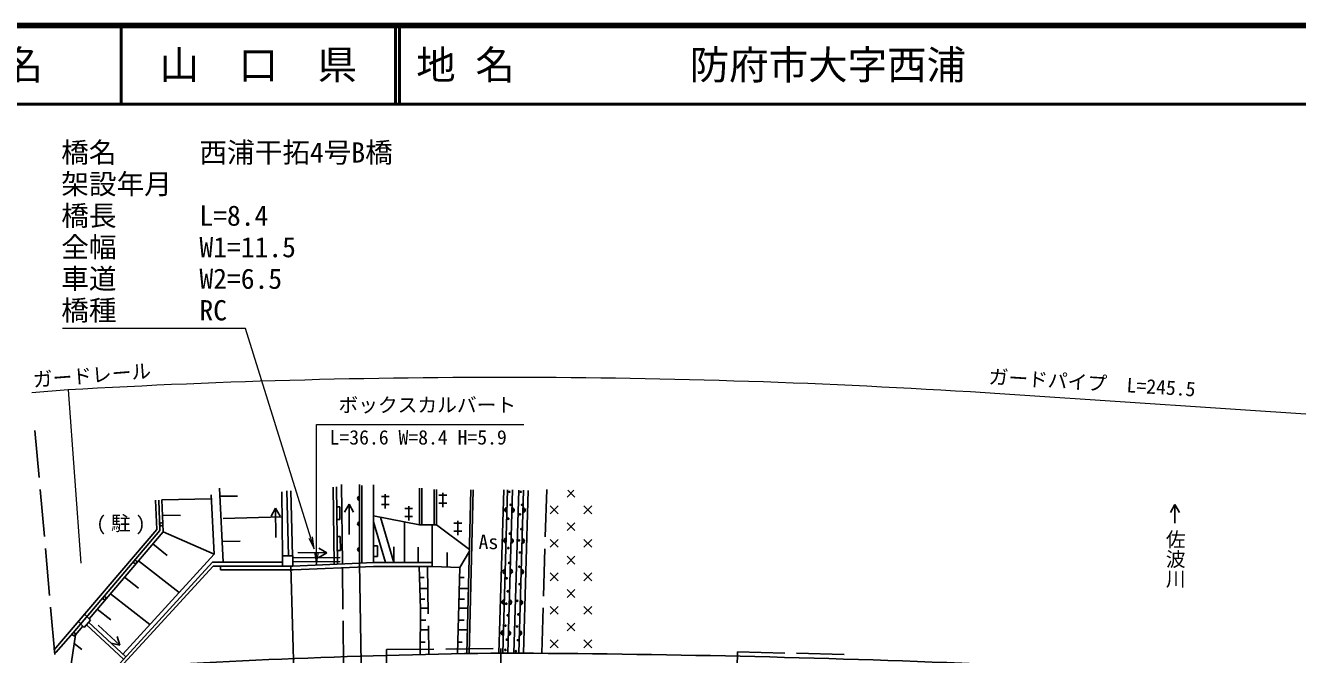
# Model space of a CAD drawing. Units: millimetres, scale not verified. Extents: x 40000 to 680000, y 20000 to 380000.
# Drawn here: x 320884 to 482013, y 300255 to 380000 of the extents above; entities that cross this region are included whole.
import ezdxf
from ezdxf.enums import TextEntityAlignment as Align

# ---------------------------------------------------------------- set-up
doc = ezdxf.new("R2010")
doc.units = ezdxf.units.MM
doc.header["$LTSCALE"] = 1000
doc.linetypes.add('DASHED', pattern=[7.5, 6, -1.5])
for name, color, linetype, lineweight in [('M-BGD', 7, 'Continuous', 25), ('M-BGD-EXST', 7, 'Continuous', 25), ('M-STR-HTXT', 7, 'Continuous', 13), ('M-STR-STR1', 1, 'Continuous', 25), ('M-TTL', 2, 'Continuous', 140), ('M-TTL-LINE', 7, 'Continuous', 50)]:
    doc.layers.add(name, color=color, linetype=linetype, lineweight=lineweight)
doc.layers.add('M-BMK-HTXT', color=7, linetype='Continuous')
doc.layers.add('M-TTL-TXT', color=7, linetype='Continuous')
doc.styles.add('@ＭＳ ゴシック', font='')
doc.styles.add('ＭＳ ゴシック', font='')
doc.styles.get('@ＭＳ ゴシック').set_extended_font_data('@MS Gothic')
doc.styles.get('ＭＳ ゴシック').set_extended_font_data('MS Gothic')

# ---------------------------------------------------------------- blocks, each defined once
blk = doc.blocks.new('open_arrow')
at = {"color": 0, "linetype": 'Continuous', "lineweight": -2}
blk.add_lwpolyline([(7.5, 1.25), (0, 0), (7.5, -1.25)], dxfattribs=at)

msp = doc.modelspace()

# ---------------------------------------------------------------- linework, layer by layer
at = {"layer": 'M-BGD', "linetype": 'DASHED'}
for p, q in [((322088, 328657), (325236, 293144)), ((386906, 321173), (386304, 300447)), ((354764, 312517), (361033, 312564)), ((354764, 312017), (361040, 312064)), ((361426, 276019), (361050, 311241)), ((371798, 311407), (371993, 300283)), ((366615, 300886), (381114, 301030)), ((366615, 300886), (366759, 286387)), ((381114, 301030), (381258, 286531)), ((411069, 300601), (410707, 286106)), ((411069, 300601), (425564, 300239))]:
    msp.add_line(p, q, dxfattribs=at)
at = {"layer": 'M-BGD'}
for p, q in [((345454, 321349), (345939, 311976)), ((353368, 320864), (353464, 312776)), ((354007, 321001), (354193, 312776)), ((354507, 321013), (354693, 312776)), ((359869, 321491), (360005, 311697)), ((360279, 321537), (360416, 311714)), ((360905, 321808), (361045, 311741)), ((363207, 321797), (363207, 311832)), ((363480, 321675), (363480, 311844)), ((364971, 321756), (364971, 311907)), ((370795, 316682), (370795, 321367)), ((371095, 316682), (371095, 321367)), ((372638, 316682), (372638, 321183)), ((372938, 316682), (372938, 321183)), ((373762, 318956), (373762, 320744)), ((377297, 321134), (376796, 300378)), ((377597, 321127), (377096, 300383)), ((381463, 321148), (380864, 300450)), ((381963, 321134), (381364, 300448)), ((382563, 321116), (381964, 300445)), ((383362, 321093), (382764, 300441)), ((383962, 321076), (383364, 300437)), ((384562, 321059), (383964, 300434)), ((390356, 321087), (389483, 320214)), ((389591, 321106), (390483, 320214)), ((337373, 319823), (337512, 316106)), ((338173, 319853), (344453, 320014)), ((338173, 319853), (338323, 315825)), ((344428, 320504), (344809, 313002)), ((347735, 320346), (345507, 320326)), ((365967, 320277), (366967, 320277)), ((365967, 319277), (366967, 319277)), ((366467, 318777), (366467, 320566)), ((369427, 317268), (369427, 319056)), ((373262, 320456), (374262, 320456)), ((373262, 319456), (374262, 319456)), ((388361, 319093), (387361, 318093)), ((387361, 319093), (388361, 318093)), ((392604, 319093), (391604, 318093)), ((391604, 319093), (392604, 318093)), ((338245, 317923), (340537, 317898)), ((345910, 317486), (353406, 317698)), ((360315, 318992), (360697, 318992)), ((360697, 318992), (360719, 317379)), ((364971, 317829), (370795, 316682)), ((367540, 311907), (365869, 317652)), ((368927, 318768), (369927, 318768)), ((368927, 317768), (369927, 317768)), ((337512, 316106), (324494, 300801)), ((338323, 315825), (328949, 304804)), ((338323, 315825), (344809, 313002)), ((360337, 317379), (360719, 317379)), ((366478, 311907), (364971, 317091)), ((368878, 317059), (368878, 311907)), ((370795, 316682), (372938, 316682)), ((372384, 316682), (372384, 311407)), ((372938, 316682), (377114, 313575)), ((375150, 316901), (376150, 316901)), ((375150, 315901), (376150, 315901)), ((375650, 315401), (375650, 317189)), ((390483, 316971), (389483, 315971)), ((389483, 316971), (390483, 315971)), ((337006, 314277), (338848, 312831)), ((348070, 314626), (345803, 314603)), ((360367, 315219), (360749, 315219)), ((360774, 313455), (360749, 315219)), ((388361, 314850), (387361, 313850)), ((387361, 314850), (388361, 313850)), ((392604, 314850), (391604, 313850)), ((391604, 314850), (392604, 313850)), ((333215, 300305), (344809, 313002)), ((354764, 312776), (354764, 311476)), ((360392, 313455), (360774, 313455)), ((364971, 314036), (365471, 314036)), ((364971, 312697), (365471, 312697)), ((365471, 314036), (365471, 312697)), ((367540, 313914), (367540, 311907)), ((370613, 313853), (370613, 311907)), ((374294, 313184), (374294, 311348)), ((375906, 311298), (377109, 313344)), ((390483, 312729), (389483, 311729)), ((389483, 312729), (390483, 311729)), ((332323, 298570), (344565, 311976)), ((332898, 298606), (344650, 311476)), ((335199, 312152), (340344, 308112)), ((353464, 311976), (344565, 311976)), ((354502, 311476), (344650, 311476)), ((345601, 311476), (345609, 310976)), ((354774, 310976), (364982, 311407)), ((363207, 311832), (364971, 311907)), ((364971, 311907), (372384, 311907)), ((364982, 311407), (372384, 311407)), ((370740, 311407), (370935, 306068)), ((372384, 311407), (375906, 311298)), ((375906, 311298), (375624, 300357)), ((333416, 310056), (335188, 308665)), ((354774, 310976), (345609, 310976)), ((370791, 310010), (371391, 310010)), ((375873, 310010), (376448, 310010)), ((388361, 310607), (387361, 309607)), ((387361, 310607), (388361, 309607)), ((392604, 310607), (391604, 309607)), ((391604, 310607), (392604, 309607)), ((331644, 307972), (336636, 304052)), ((370842, 308626), (371847, 308626)), ((375837, 308626), (376995, 308626)), ((390483, 308486), (389483, 307486)), ((389483, 308486), (390483, 307486)), ((370891, 307272), (371491, 307272)), ((375802, 307272), (376478, 307272)), ((388361, 306365), (387361, 305365)), ((387361, 306365), (388361, 305365)), ((392604, 306365), (391604, 305365)), ((391604, 306365), (392604, 305365)), ((328331, 303697), (329124, 304630)), ((328382, 305372), (329124, 304630)), ((329980, 306017), (331698, 304668)), ((370935, 306068), (370900, 300258)), ((370933, 306116), (371891, 306116)), ((370987, 304625), (371587, 304625)), ((375734, 304625), (376448, 304625)), ((375772, 306116), (376934, 306116)), ((328156, 303872), (327213, 302764)), ((327588, 304439), (328331, 303697)), ((328622, 304039), (333319, 299661)), ((328881, 304344), (333589, 299956)), ((371032, 303378), (371939, 303378)), ((375702, 303378), (376868, 303378)), ((390483, 304243), (389483, 303243)), ((389483, 304243), (390483, 303243)), ((327213, 302764), (326553, 298182)), ((327055, 301668), (328038, 300896)), ((370910, 301826), (371510, 301826)), ((375662, 301826), (376204, 301826)), ((388361, 302122), (387361, 301122)), ((387361, 302122), (388361, 301122)), ((392604, 302122), (391604, 301122)), ((391604, 302122), (392604, 301122)), ((324520, 300498), (324723, 300508))]:
    msp.add_line(p, q, dxfattribs=at)
for points in [[(337773, 319838), (337917, 315965), (326910, 303024), (324723, 300508)], [(353464, 311476), (353464, 312776), (354764, 312776)]]:
    msp.add_lwpolyline(points, dxfattribs=at)
for centre, radius in [((382199, 320884), 80), ((383625, 320884), 80), ((382349, 319233), 80), ((383775, 319233), 80), ((382049, 317469), 80), ((383512, 318032), 80), ((338088, 316755), 200), ((383700, 316155), 80), ((382236, 315592), 80), ((383400, 314729), 80), ((382049, 313753), 80), ((383512, 313190), 80), ((334790, 311980), 200), ((382161, 311876), 80), ((383437, 311388), 80), ((381824, 309925), 80), ((381974, 308273), 80), ((383475, 309174), 80), ((330903, 307410), 200), ((381786, 306697), 80), ((383175, 307072), 80), ((381974, 305233), 80), ((383325, 305346), 80), ((327015, 302840), 200), ((381673, 303919), 80), ((383137, 303807), 80), ((381861, 302155), 80), ((383250, 302080), 80), ((381673, 300842), 80), ((383025, 300692), 80)]:
    msp.add_circle(centre, radius, dxfattribs=at)
for centre, radius, start, end in [((363207, 320065), 250, 90, 270), ((363207, 320065), 125, 90, 270), ((381889, 318588), 300, 88.34098, 268.34098), ((381889, 318588), 150, 88.34098, 268.34098), ((382489, 318577), 300, 268.34098, 88.34098), ((382489, 318577), 150, 268.34098, 88.34098), ((383889, 318553), 300, 268.34098, 88.34098), ((383889, 318553), 150, 268.34098, 88.34098), ((363207, 316815), 250, 90, 270), ((363207, 316815), 125, 90, 270), ((381776, 314689), 300, 88.34098, 268.34098), ((381776, 314689), 150, 88.34098, 268.34098), ((382376, 314679), 300, 268.34098, 88.34098), ((382376, 314679), 150, 268.34098, 88.34098), ((383776, 314655), 300, 268.34098, 88.34098), ((383776, 314655), 150, 268.34098, 88.34098), ((363207, 313565), 250, 90, 270), ((363207, 313565), 125, 90, 270), ((381663, 310791), 300, 88.34098, 268.34098), ((382263, 310781), 300, 268.34098, 88.34098), ((383663, 310757), 300, 268.34098, 88.34098), ((381663, 310791), 150, 88.34098, 268.34098), ((382263, 310781), 150, 268.34098, 88.34098), ((383663, 310757), 150, 268.34098, 88.34098), ((381550, 306893), 300, 88.34098, 268.34098), ((381550, 306893), 150, 88.34098, 268.34098), ((382150, 306882), 300, 268.34098, 88.34098), ((382150, 306882), 150, 268.34098, 88.34098), ((383550, 306858), 300, 268.34098, 88.34098), ((383550, 306858), 150, 268.34098, 88.34098), ((381438, 302994), 300, 88.34098, 268.34098), ((381438, 302994), 150, 88.34098, 268.34098), ((382038, 302984), 300, 268.34098, 88.34098), ((382038, 302984), 150, 268.34098, 88.34098), ((383437, 302960), 300, 268.34098, 88.34098), ((383437, 302960), 150, 268.34098, 88.34098)]:
    msp.add_arc(centre, radius, start, end, dxfattribs=at)
at = {"layer": 'M-BGD-EXST'}
for p, q in [((361877, 319305), (361299, 318305)), ((361877, 315457), (361877, 319305)), ((361877, 319305), (362454, 318305)), ((466477, 319261), (465899, 318261)), ((466477, 316896), (466477, 319261)), ((466477, 319261), (467054, 318261)), ((352557, 318795), (351992, 317788)), ((352603, 315086), (352557, 318795)), ((352557, 318795), (353146, 317803)), ((355385, 313185), (359048, 313138)), ((359048, 313138), (358041, 312574)), ((359048, 313138), (358056, 313728)), ((330114, 303969), (332850, 301465)), ((332850, 301465), (331722, 301714)), ((332850, 301465), (332502, 302566))]:
    msp.add_line(p, q, dxfattribs=at)
at = {"layer": 'M-STR-HTXT'}
for p, q in [((326282, 333804), (321675, 333445)), ((326282, 333804), (327913, 311838)), ((578068, 324408), (446193, 333171))]:
    msp.add_line(p, q, dxfattribs=at)
for points in [[(357460, 313664), (348748, 341584), (325587, 341584)], [(357742, 311731), (357742, 329426), (384032, 329426)]]:
    msp.add_lwpolyline(points, dxfattribs=at)
msp.add_arc((381186, -622411), 957791, 86.10826, 93.28622, dxfattribs=at)
at = {"layer": 'M-STR-STR1'}
for p, q in [((354764, 311476), (354502, 311476)), ((355517, 275301), (354502, 311476)), ((354764, 311476), (363207, 311832)), ((363780, 275605), (363207, 311832))]:
    msp.add_line(p, q, dxfattribs=at)
for centre, radius, start, end in [((393245, -651796), 952317, 90.70804, 93.89391), ((373517, -1378156), 1678623, 87.68426, 89.72831)]:
    msp.add_arc(centre, radius, start, end, dxfattribs=at)
at = {"layer": 'M-TTL'}
msp.add_line((680000, 380000), (40000, 380000), dxfattribs=at)
at = {"layer": 'M-TTL-LINE'}
for p, q in [((333000, 380000), (333000, 370000)), ((367750, 380000), (367750, 370000)), ((368250, 380000), (368250, 370000)), ((40000, 370000), (680000, 370000))]:
    msp.add_line(p, q, dxfattribs=at)

# ---------------------------------------------------------------- block references
at = {"layer": 'M-STR-HTXT', "xscale": 200, "yscale": 200}
for p, rotation in [((357460, 313664), 107.3), ((357742, 311731), 90)]:
    msp.add_blockref('open_arrow', p, dxfattribs=dict(at, rotation=rotation))

# ---------------------------------------------------------------- texts
at = {"layer": 'M-BGD-EXST', "style": 'ＭＳ ゴシック'}
for s, p in [('(', (330478, 316887)), ('駐', (332978, 316887)), (')', (335478, 316887))]:
    msp.add_text(s, height=1833, dxfattribs=at).set_placement(p, align=Align.MIDDLE_CENTER)
msp.add_text('As', height=1833, dxfattribs=at).set_placement((379522, 313070), align=Align.BOTTOM_CENTER)
at = {"layer": 'M-BMK-HTXT', "style": '@ＭＳ ゴシック'}
msp.add_text('佐波川', height=1833, rotation=270, dxfattribs=at).set_placement((466546, 312375), align=Align.MIDDLE_CENTER)
at = {"layer": 'M-STR-HTXT', "style": 'ＭＳ ゴシック'}
for s, p in [('橋名\u3000\u3000\u3000西浦干拓4号B橋', (325421, 365179)), ('架設年月\u3000', (325421, 361179)), ('橋長\u3000\u3000\u3000L=8.4', (325421, 357179)), ('全幅\u3000\u3000\u3000W1=11.5', (325421, 353179)), ('車道\u3000\u3000\u3000W2=6.5', (325421, 349179)), ('橋種\u3000\u3000\u3000RC', (325421, 345179))]:
    msp.add_text(s, height=2566, dxfattribs=at).set_placement(p, align=Align.TOP_LEFT)
for s, rotation, p in [('ガードレール', 4.456, (329419, 334199)), ('ガードパイプ\u3000L=245.5', 356.428, (455899, 333236))]:
    msp.add_text(s, height=1833, rotation=rotation, dxfattribs=at).set_placement(p, align=Align.BOTTOM_CENTER)
for s, p in [('ボックスカルバート', (360532, 330426)), ('L=36.6 W=8.4 H=5.9', (359408, 326326))]:
    msp.add_text(s, height=1833, dxfattribs=at).set_placement(p, align=Align.BOTTOM_LEFT)
at = {"layer": 'M-TTL-TXT', "style": 'ＭＳ ゴシック'}
for s, p in [('県\u3000名', (315625, 375000)), ('山\u3000口\u3000県', (350375, 375000))]:
    msp.add_text(s, height=3666, dxfattribs=at).set_placement(p, align=Align.MIDDLE_CENTER)
for s, p in [('地 名', (370380, 375000)), ('防府市大字西浦', (405024, 375000))]:
    msp.add_text(s, height=3666, dxfattribs=at).set_placement(p, align=Align.MIDDLE_LEFT)

doc.saveas('drawing.dxf')
